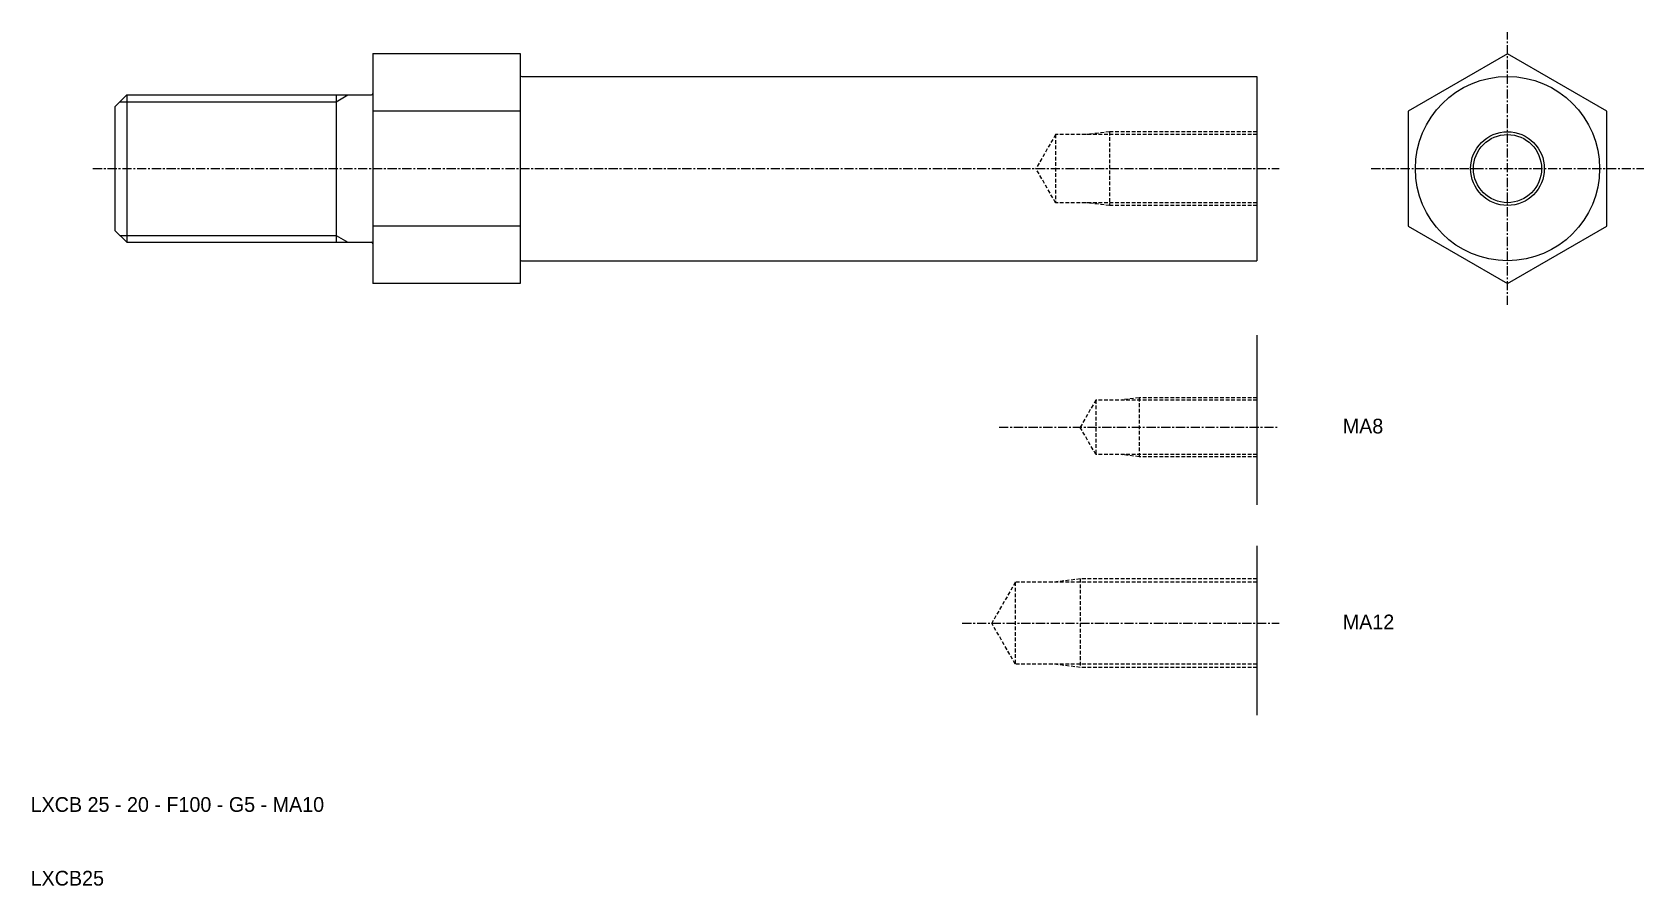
# Model space of a CAD drawing. Extents: x 32 to 251, y -56 to 59.
import ezdxf

# ---------------------------------------------------------------- set-up
doc = ezdxf.new("R2010")
doc.units = 0
doc.linetypes.add('CENTER', pattern=[2, 1.25, -0.25, 0.25, -0.25])
doc.linetypes.add('DASHED', pattern=[0.75, 0.5, -0.25])
doc.layers.get('0').update_dxf_attribs({"linetype": 'CONTINUOUS'})
doc.layers.add('CENTER', color=1, linetype='CENTER')

msp = doc.modelspace()

# ---------------------------------------------------------------- linework, layer by layer
at = {"color": 7, "linetype": 'CONTINUOUS'}
for p, q in [((78.12, 56.6), (78.12, 25.4)), ((98.12, 56.59), (78.12, 56.59)), ((98.12, 56.6), (98.12, 25.4)), ((98.32, 53.5), (198.12, 53.5)), ((198.12, 53.5), (198.12, 28.5)), ((43.12, 49.4), (44.72, 51)), ((44.72, 51), (77.92, 51)), ((44.72, 51), (44.72, 31)), ((73.12, 51), (73.12, 31)), ((43.12, 49.4), (43.12, 32.6)), ((98.12, 48.79), (78.12, 48.79)), ((98.12, 33.2), (78.12, 33.2)), ((43.12, 32.6), (44.72, 31)), ((44.72, 31), (77.92, 31)), ((98.32, 28.5), (198.12, 28.5)), ((98.12, 25.41), (78.12, 25.41)), ((198.12, 18.41), (198.12, -4.59)), ((198.12, -10.16), (198.12, -33.16))]:
    msp.add_line(p, q, dxfattribs=at)
at = {"color": 3, "linetype": 'CONTINUOUS'}
for p, q in [((73.12, 50.08), (74.71, 51)), ((43.8, 50.08), (73.12, 50.08)), ((43.8, 31.92), (73.12, 31.92)), ((73.12, 31.92), (74.71, 31))]:
    msp.add_line(p, q, dxfattribs=at)
at = {"color": 3, "linetype": 'DASHED'}
for p, q in [((178.12, 46), (174.99, 45.62)), ((198.12, 46), (178.12, 46)), ((178.12, 46), (178.12, 36)), ((170.78, 45.62), (168.12, 41)), ((198.12, 45.62), (170.78, 45.62)), ((170.78, 45.62), (170.78, 36.38)), ((170.78, 36.38), (168.12, 41)), ((198.12, 36.38), (170.78, 36.38)), ((178.12, 36), (174.99, 36.38)), ((198.12, 36), (178.12, 36)), ((176.25, 9.6), (174.12, 5.91)), ((176.25, 9.6), (176.25, 2.22)), ((198.12, 9.6), (176.25, 9.6)), ((182.12, 9.91), (179.62, 9.6)), ((182.12, 9.91), (182.12, 1.91)), ((198.12, 9.91), (182.12, 9.91)), ((176.25, 2.22), (174.12, 5.91)), ((198.12, 2.22), (176.25, 2.22)), ((182.12, 1.91), (179.62, 2.22)), ((198.12, 1.91), (182.12, 1.91)), ((165.32, -15.12), (162.12, -20.66)), ((198.12, -15.12), (165.32, -15.12)), ((165.32, -15.12), (165.32, -26.21)), ((174.12, -14.66), (170.37, -15.12)), ((198.12, -14.66), (174.12, -14.66)), ((174.12, -14.66), (174.12, -26.66)), ((165.32, -26.21), (162.12, -20.66)), ((198.12, -26.21), (165.32, -26.21)), ((174.12, -26.66), (170.37, -26.21)), ((198.12, -26.66), (174.12, -26.66))]:
    msp.add_line(p, q, dxfattribs=at)
at = {"color": 7, "linetype": 'CONTINUOUS'}
msp.add_lwpolyline([(218.62, 33.2), (232.12, 25.41), (245.62, 33.2), (245.62, 48.79), (232.12, 56.59), (218.62, 48.79)], close=True, dxfattribs=at)
for radius in [12.5, 4.62]:
    msp.add_circle((232.12, 41), radius, dxfattribs=at)
at = {"color": 3, "linetype": 'CONTINUOUS'}
msp.add_circle((232.12, 41), 5, dxfattribs=at)
at = {"color": 7, "linetype": 'CONTINUOUS'}
for centre, start, end in [((98.32, 53.7), 180, 270), ((77.92, 51.2), 270, 0), ((77.92, 30.8), 0, 90), ((98.32, 28.3), 90, 180)]:
    msp.add_arc(centre, 0.2, start, end, dxfattribs=at)
at = {"layer": 'CENTER', "color": 1, "linetype": 'CENTER'}
for p, q in [((232.12, 22.5), (232.12, 59.5)), ((40.12, 41), (78.12, 41)), ((78.12, 41), (201.12, 41)), ((213.62, 41), (250.62, 41)), ((163.12, 5.91), (201.12, 5.91)), ((158.12, -20.66), (201.12, -20.66))]:
    msp.add_line(p, q, dxfattribs=at)

# ---------------------------------------------------------------- texts
at = {"color": 7, "linetype": 'CONTINUOUS'}
for s, p in [('MA8', (209.76, 5.07)), ('MA12', (209.76, -21.5)), ('LXCB 25 - 20 - F100 - G5 - MA10', (31.67, -46.26)), ('LXCB25', (31.67, -56.26))]:
    msp.add_text(s, height=2, dxfattribs=at).set_placement(p)

doc.saveas('drawing.dxf')
